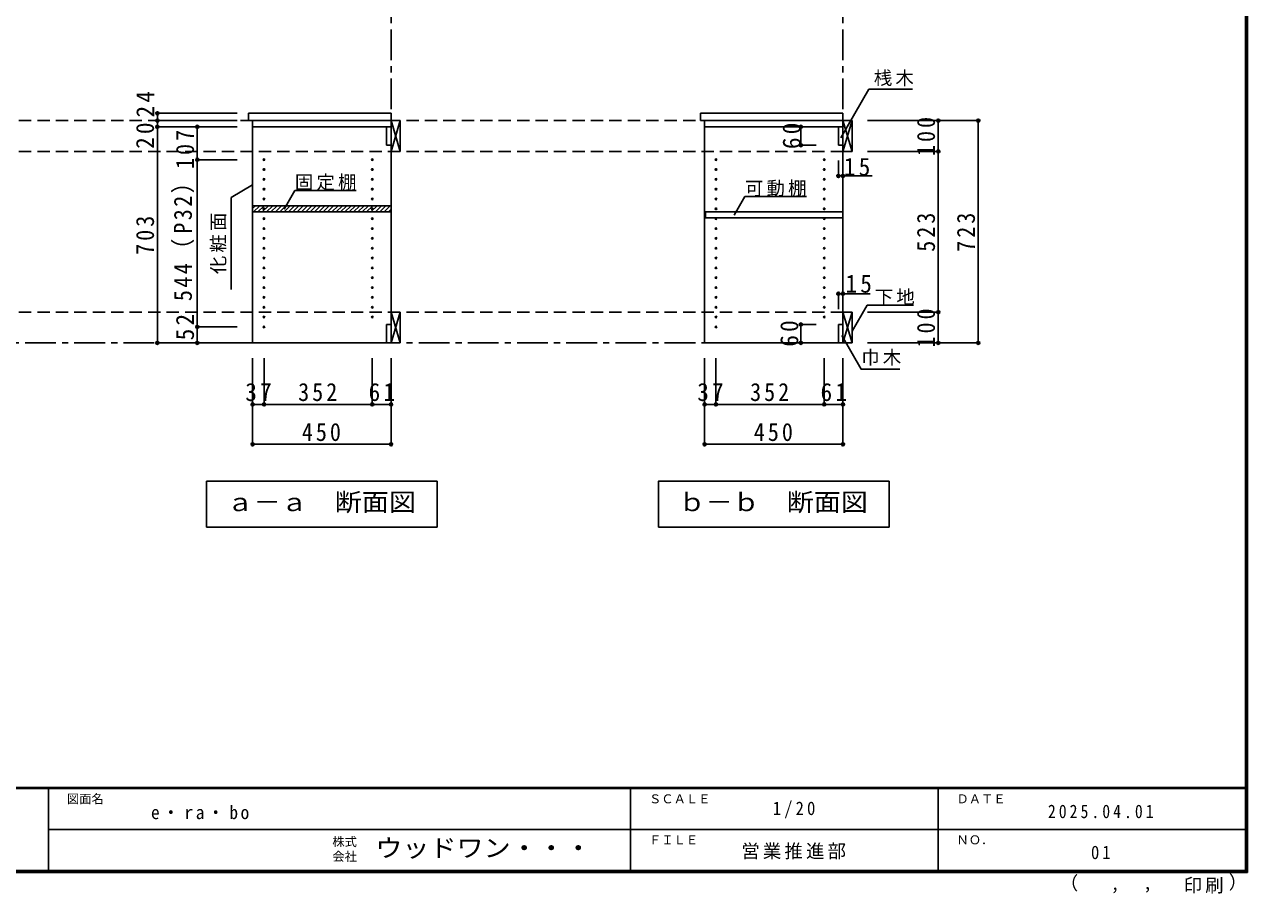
# Model space of a CAD drawing. Units: millimetres at full size, sheet at 1:20; some dimension numbers follow another scale. Extents: x -3922 to 3878, y -2932 to 2722.
# Drawn here: x -100 to 3878, y -2932 to -105 of the extents above; entities that cross this region are included whole.
import ezdxf
from ezdxf.enums import TextEntityAlignment as Align

# ---------------------------------------------------------------- set-up
doc = ezdxf.new("R2010")
doc.units = ezdxf.units.MM
doc.header["$LTSCALE"] = 20
doc.header["$PDMODE"] = 32
doc.header["$PDSIZE"] = 10
doc.linetypes.add('CHAIN1', pattern=[8, 5, -1, 1, -1])
doc.linetypes.add('DASHED2', pattern=[3, 2, -1])
for name, color, linetype in [('0-3_固定棚', 3, 'Continuous'), ('0-A_文字', 7, 'Continuous'), ('0-B_寸法', 4, 'Continuous'), ('F-1_枠', 6, 'Continuous'), ('F-A_文字', 7, 'Continuous')]:
    doc.layers.add(name, color=color, linetype=linetype)
doc.styles.add('ＭＳ ゴシック', font='')
doc.styles.get('ＭＳ ゴシック').set_extended_font_data('MS Gothic')

msp = doc.modelspace()

# ---------------------------------------------------------------- linework, layer by layer
at = {"layer": '0-3_固定棚', "color": 2}
msp.add_lwpolyline([(2562.13, -714.45), (2562.13, -734.45), (2115.13, -734.45), (2115.13, -714.45)], close=True, dxfattribs=at)
at = {"layer": '0-A_文字', "linetype": 'CHAIN1'}
for p, q in [((1092.13, 1159.05), (1092.13, -1140.95)), ((2562.13, 1159.05), (2562.13, -1140.95)), ((2562.13, -1140.95), (-2537.87, -1140.95))]:
    msp.add_line(p, q, dxfattribs=at)
at = {"layer": '0-A_文字'}
for p, q in [((744.31, -706.01), (779.33, -645.36)), ((979.33, -645.36), (779.33, -645.36)), ((2208.26, -725.51), (2243.28, -664.86)), ((2443.28, -664.86), (2243.28, -664.86)), ((1242.13, -1590.95), (1242.13, -1740.95)), ((2712.13, -1590.95), (2712.13, -1740.95)), ((492.13, -1740.95), (1242.13, -1740.95)), ((1962.13, -1740.95), (2712.13, -1740.95))]:
    msp.add_line(p, q, dxfattribs=at)
for points in [[(1242.13, -1590.95), (492.13, -1590.95), (492.13, -1740.95)], [(2712.13, -1590.95), (1962.13, -1590.95), (1962.13, -1740.95)]]:
    msp.add_lwpolyline(points, dxfattribs=at)
at = {"layer": '0-B_寸法'}
for p, q in [((332.13, -417.95), (332.13, -393.95)), ((332.13, -393.95), (592.13, -393.95)), ((332.13, -437.95), (332.13, -417.95)), ((332.13, -417.95), (592.13, -417.95)), ((332.13, -417.95), (592.13, -417.95)), ((2872.13, -417.95), (2642.13, -417.95)), ((2872.13, -517.95), (2872.13, -417.95)), ((3002.13, -417.95), (2872.13, -417.95)), ((3002.13, -417.95), (3002.13, -1140.95)), ((332.13, -1140.95), (332.13, -437.95)), ((332.13, -437.95), (592.13, -437.95)), ((462.13, -437.95), (592.13, -437.95)), ((462.13, -437.95), (462.13, -544.95)), ((2425.13, -437.95), (2425.13, -497.95)), ((2425.13, -437.95), (2475.13, -437.95)), ((2425.13, -497.95), (2475.13, -497.95)), ((462.13, -544.95), (592.13, -544.95)), ((462.13, -544.95), (462.13, -1088.95)), ((2547.13, -597.95), (2547.13, -547.95)), ((2562.13, -597.95), (2562.13, -547.95)), ((2872.13, -517.95), (2642.13, -517.95)), ((2872.13, -1040.95), (2872.13, -517.95)), ((2547.13, -597.95), (2656.58, -597.95)), ((642.13, -703.9), (651.08, -694.95)), ((645.22, -714.95), (665.22, -694.95)), ((659.37, -714.95), (679.37, -694.95)), ((673.51, -714.95), (693.51, -694.95)), ((687.65, -714.95), (707.65, -694.95)), ((701.79, -714.95), (721.79, -694.95)), ((715.94, -714.95), (735.94, -694.95)), ((730.08, -714.95), (750.08, -694.95)), ((744.22, -714.95), (764.22, -694.95)), ((758.36, -714.95), (778.36, -694.95)), ((772.5, -714.95), (792.5, -694.95)), ((786.65, -714.95), (806.65, -694.95)), ((800.79, -714.95), (820.79, -694.95)), ((814.93, -714.95), (834.93, -694.95)), ((829.07, -714.95), (849.07, -694.95)), ((843.21, -714.95), (863.21, -694.95)), ((857.36, -714.95), (877.36, -694.95)), ((871.5, -714.95), (891.5, -694.95)), ((885.64, -714.95), (905.64, -694.95)), ((899.78, -714.95), (919.78, -694.95)), ((913.93, -714.95), (933.93, -694.95)), ((928.07, -714.95), (948.07, -694.95)), ((942.21, -714.95), (962.21, -694.95)), ((956.35, -714.95), (976.35, -694.95)), ((970.49, -714.95), (990.49, -694.95)), ((984.64, -714.95), (1004.64, -694.95)), ((998.78, -714.95), (1018.78, -694.95)), ((1012.92, -714.95), (1032.92, -694.95)), ((1027.06, -714.95), (1047.06, -694.95)), ((1041.2, -714.95), (1061.2, -694.95)), ((1055.35, -714.95), (1075.35, -694.95)), ((1069.49, -714.95), (1089.49, -694.95)), ((1083.63, -714.95), (1092.13, -706.45)), ((2547.13, -980.95), (2547.13, -1030.95)), ((2547.13, -980.95), (2650.59, -980.95)), ((2562.13, -980.95), (2562.13, -1030.95)), ((2872.13, -1040.95), (2642.13, -1040.95)), ((2872.13, -1140.95), (2872.13, -1040.95)), ((462.13, -1088.95), (592.13, -1088.95)), ((462.13, -1088.95), (462.13, -1140.95)), ((2425.13, -1080.95), (2425.13, -1140.95)), ((2425.13, -1080.95), (2475.13, -1080.95)), ((332.13, -1140.95), (592.13, -1140.95)), ((462.13, -1140.95), (592.13, -1140.95)), ((2425.13, -1140.95), (2475.13, -1140.95)), ((2872.13, -1140.95), (2642.13, -1140.95)), ((3002.13, -1140.95), (2872.13, -1140.95)), ((642.13, -1340.95), (642.13, -1190.95)), ((679.13, -1340.95), (679.13, -1190.95)), ((1031.13, -1340.95), (1031.13, -1190.95)), ((1092.13, -1340.95), (1092.13, -1190.95)), ((2112.13, -1340.95), (2112.13, -1190.95)), ((2149.13, -1340.95), (2149.13, -1190.95)), ((2501.13, -1340.95), (2501.13, -1190.95)), ((2562.13, -1340.95), (2562.13, -1190.95)), ((642.13, -1340.95), (679.13, -1340.95)), ((642.13, -1470.95), (642.13, -1340.95)), ((679.13, -1340.95), (1031.13, -1340.95)), ((1031.13, -1340.95), (1092.13, -1340.95)), ((1092.13, -1470.95), (1092.13, -1340.95)), ((2112.13, -1340.95), (2149.13, -1340.95)), ((2112.13, -1470.95), (2112.13, -1340.95)), ((2149.13, -1340.95), (2501.13, -1340.95)), ((2501.13, -1340.95), (2562.13, -1340.95)), ((2562.13, -1470.95), (2562.13, -1340.95)), ((642.13, -1470.95), (1092.13, -1470.95)), ((2112.13, -1470.95), (2562.13, -1470.95))]:
    msp.add_line(p, q, dxfattribs=at)
at = {"layer": '0-B_寸法', "color": 2}
for p, q in [((629.13, -393.95), (629.13, -417.95)), ((629.13, -393.95), (1092.13, -393.95)), ((1092.13, -393.95), (1092.13, -417.95)), ((2099.13, -393.95), (2099.13, -417.95)), ((2099.13, -393.95), (2562.13, -393.95)), ((2562.13, -393.95), (2562.13, -417.95)), ((629.13, -417.95), (1092.13, -417.95)), ((642.13, -437.95), (642.13, -417.95)), ((2099.13, -417.95), (2562.13, -417.95)), ((2112.13, -437.95), (2112.13, -417.95)), ((1092.13, -437.95), (642.13, -437.95)), ((1077.13, -497.95), (1077.13, -437.95)), ((1092.13, -437.95), (1092.13, -478.95)), ((2562.13, -437.95), (2112.13, -437.95)), ((2547.13, -497.95), (2547.13, -437.95)), ((2562.13, -437.95), (2562.13, -478.95)), ((642.13, -694.95), (642.13, -714.95)), ((642.13, -694.95), (1092.13, -694.95)), ((642.13, -714.95), (1092.13, -714.95)), ((1092.13, -694.95), (1092.13, -714.95)), ((1077.13, -1080.95), (1092.13, -1080.95)), ((1092.13, -1080.95), (1092.13, -1140.95)), ((2547.13, -1080.95), (2562.13, -1080.95)), ((2562.13, -1080.95), (2562.13, -1140.95))]:
    msp.add_line(p, q, dxfattribs=at)
at = {"layer": '0-B_寸法', "color": 3}
for p, q in [((1092.13, -1140.95), (1092.13, -393.95)), ((2562.13, -1140.95), (2562.13, -393.95)), ((642.13, -417.95), (642.13, -1140.95)), ((1092.13, -417.95), (1092.13, -517.95)), ((1122.13, -417.95), (1092.13, -417.95)), ((1122.13, -517.95), (1122.13, -417.95)), ((2112.13, -417.95), (2112.13, -1140.95)), ((2562.13, -417.95), (2562.13, -517.95)), ((2592.13, -417.95), (2562.13, -417.95)), ((2592.13, -517.95), (2592.13, -417.95)), ((1092.13, -437.95), (642.13, -437.95)), ((2562.13, -437.95), (2112.13, -437.95)), ((1092.13, -517.95), (1122.13, -517.95)), ((2562.13, -517.95), (2592.13, -517.95)), ((1092.13, -1040.95), (1092.13, -1140.95)), ((1122.13, -1040.95), (1092.13, -1040.95)), ((1122.13, -1140.95), (1122.13, -1040.95)), ((2562.13, -1040.95), (2562.13, -1140.95)), ((2592.13, -1040.95), (2562.13, -1040.95)), ((2592.13, -1140.95), (2592.13, -1040.95)), ((642.13, -1140.95), (1092.13, -1140.95)), ((1092.13, -1140.95), (1122.13, -1140.95)), ((2112.13, -1140.95), (2562.13, -1140.95)), ((2562.13, -1140.95), (2592.13, -1140.95))]:
    msp.add_line(p, q, dxfattribs=at)
at = {"layer": '0-B_寸法', "linetype": 'DASHED2'}
for p, q in [((2562.13, -417.95), (-2537.87, -417.95)), ((2562.13, -517.95), (-2537.87, -517.95)), ((2562.13, -1040.95), (-2537.87, -1040.95))]:
    msp.add_line(p, q, dxfattribs=at)
at = {"layer": '0-B_寸法', "color": 7}
for p, q in [((1092.13, -517.95), (1122.13, -417.95)), ((1092.13, -417.95), (1122.13, -517.95)), ((2562.13, -517.95), (2592.13, -417.95)), ((2562.13, -417.95), (2592.13, -517.95)), ((642.13, -627.02), (572.13, -667.43)), ((572.13, -967.43), (572.13, -667.43)), ((2592.13, -1102.64), (2640.9, -1018.17)), ((2640.9, -1018.17), (2791.43, -1018.17)), ((1092.13, -1140.95), (1122.13, -1040.95)), ((1092.13, -1040.95), (1122.13, -1140.95)), ((2562.13, -1140.95), (2592.13, -1040.95)), ((2562.13, -1040.95), (2592.13, -1140.95))]:
    msp.add_line(p, q, dxfattribs=at)
for points in [[(2555.46, -473.42), (2646.34, -316.01), (2788.57, -316.01)], [(2558.33, -1117.22), (2621.57, -1226.77), (2747.6, -1226.77)]]:
    msp.add_lwpolyline(points, dxfattribs=at)
at = {"layer": '0-B_寸法', "color": 2}
for points in [[(1092.13, -417.95), (1092.13, -437.95), (1077.13, -437.95)], [(2562.13, -417.95), (2562.13, -437.95), (2547.13, -437.95)], [(1092.13, -497.95), (1080.64, -497.95), (1077.13, -497.95)], [(2562.13, -497.95), (2550.64, -497.95), (2547.13, -497.95)], [(1092.13, -1140.95), (1077.13, -1140.95), (1077.13, -1080.95)], [(2562.13, -1140.95), (2547.13, -1140.95), (2547.13, -1080.95)]]:
    msp.add_lwpolyline(points, dxfattribs=at)
at = {"layer": '0-B_寸法'}
for centre in [(679.13, -544.95), (1031.13, -544.95), (2149.13, -544.95), (2501.13, -544.95), (679.13, -576.95), (1031.13, -576.95), (2149.13, -576.95), (2501.13, -576.95), (679.13, -608.95), (1031.13, -608.95), (2149.13, -608.95), (2501.13, -608.95), (679.13, -640.95), (679.13, -672.95), (1031.13, -640.95), (1031.13, -672.95), (2149.13, -640.95), (2149.13, -672.95), (2501.13, -640.95), (2501.13, -672.95), (679.13, -704.95), (1031.13, -704.95), (2149.13, -704.95), (2501.13, -704.95), (679.13, -736.95), (1031.13, -736.95), (2149.13, -736.95), (2501.13, -736.95), (679.13, -768.95), (1031.13, -768.95), (2149.13, -768.95), (2501.13, -768.95), (679.13, -800.95), (679.13, -832.95), (1031.13, -800.95), (1031.13, -832.95), (2149.13, -800.95), (2149.13, -832.95), (2501.13, -800.95), (2501.13, -832.95), (679.13, -864.95), (1031.13, -864.95), (2149.13, -864.95), (2501.13, -864.95), (679.13, -896.95), (1031.13, -896.95), (2149.13, -896.95), (2501.13, -896.95), (679.13, -928.95), (1031.13, -928.95), (2149.13, -928.95), (2501.13, -928.95), (679.13, -960.95), (679.13, -992.95), (1031.13, -960.95), (1031.13, -992.95), (2149.13, -960.95), (2149.13, -992.95), (2501.13, -960.95), (2501.13, -992.95), (679.13, -1024.95), (1031.13, -1024.95), (2149.13, -1024.95), (2501.13, -1024.95), (679.13, -1056.95), (1031.13, -1056.95), (2149.13, -1056.95), (2501.13, -1056.95), (679.13, -1088.95), (2149.13, -1088.95)]:
    msp.add_circle(centre, 2.5, dxfattribs=at)
at = {"layer": '0-B_寸法', "color": 7}
for p in [(332.13, -393.95), (332.13, -417.95), (332.13, -437.95), (462.13, -437.95), (2425.13, -437.95), (2872.13, -417.95), (3002.13, -417.95), (2425.13, -497.95), (2872.13, -517.95), (462.13, -544.95), (2547.13, -597.95), (2562.13, -597.95), (2547.13, -980.95), (2562.13, -980.95), (2872.13, -1040.95), (462.13, -1088.95), (2425.13, -1080.95), (332.13, -1140.95), (462.13, -1140.95), (2425.13, -1140.95), (2872.13, -1140.95), (3002.13, -1140.95), (642.13, -1340.95), (679.13, -1340.95), (1031.13, -1340.95), (1092.13, -1340.95), (2112.13, -1340.95), (2149.13, -1340.95), (2501.13, -1340.95), (2562.13, -1340.95), (642.13, -1470.95), (1092.13, -1470.95), (2112.13, -1470.95), (2562.13, -1470.95)]:
    msp.add_point(p, dxfattribs=at)
at = {"layer": 'F-1_枠'}
for p, q in [((3871.3, 2722.29), (3871.3, -2864.37)), ((3874.63, 2722.29), (3874.63, -2864.37)), ((3877.97, 2722.29), (3877.97, -2864.37)), ((3877.97, -2587.71), (-3922.03, -2587.71)), ((3877.97, -2591.04), (-3922.03, -2591.04)), ((-22.03, -2591.04), (-22.03, -2857.71)), ((1871.3, -2591.04), (1871.3, -2857.71)), ((2871.3, -2591.04), (2871.3, -2857.71)), ((-22.03, -2724.37), (3871.3, -2724.38)), ((3877.97, -2857.71), (-3922.03, -2857.71)), ((3877.97, -2861.04), (-3922.03, -2861.04)), ((3877.97, -2864.37), (-3922.03, -2864.37))]:
    msp.add_line(p, q, dxfattribs=at)

# ---------------------------------------------------------------- texts
at = {"layer": '0-A_文字', "style": 'ＭＳ ゴシック', "width": 1.1}
for s, p in [('ａ－ａ\u3000断面図', (557.13, -1705.95)), ('ｂ－ｂ\u3000断面図', (2027.13, -1705.95))]:
    msp.add_text(s, height=58.65, dxfattribs=at).set_placement(p, align=Align.BOTTOM_LEFT)
at = {"layer": '0-A_文字', "char_height": 43.99, "attachment_point": 7, "style": 'ＭＳ ゴシック'}
for s, insert in [('\\T1.17;固定棚', (779.33, -645.36)), ('\\T1.17;可動棚', (2243.28, -664.86))]:
    msp.add_mtext(s, dxfattribs=dict(at, insert=insert))
at = {"layer": '0-B_寸法', "color": 7, "attachment_point": 7, "style": 'ＭＳ ゴシック'}
for s, insert, char_height in [('\\T1.17;桟木', (2662.54, -305.8), 43.99), ('\\T1.27;\\W0.95;15', (2565.03, -597.95), 58.65), ('\\T1.27;\\W0.95;15', (2570.05, -978.48), 58.65), ('\\T1.17;下地', (2665.41, -1018.17), 43.99), ('\\T1.17;巾木', (2621.57, -1214.82), 43.99), ('\\T1.27;\\W0.95;37', (618.13, -1330.95), 58.65), ('\\T1.27;\\W0.9;352', (790.13, -1330.95), 58.65), ('\\T1.27;\\W0.95;61', (1019.13, -1330.95), 58.65), ('\\T1.27;\\W0.95;37', (2088.13, -1330.95), 58.65), ('\\T1.27;\\W0.9;352', (2260.13, -1330.95), 58.65), ('\\T1.27;\\W0.95;61', (2489.13, -1330.95), 58.65), ('\\T1.27;\\W0.9;450', (802.13, -1460.95), 58.65), ('\\T1.27;\\W0.9;450', (2272.13, -1460.95), 58.65)]:
    msp.add_mtext(s, dxfattribs=dict(at, insert=insert, char_height=char_height))
at = {"layer": '0-B_寸法', "color": 7, "attachment_point": 7, "rotation": 90, "style": 'ＭＳ ゴシック'}
for s, insert, char_height in [('\\T1.27;\\W0.95;24', (322.13, -407.75), 58.65), ('\\T1.27;\\W0.95;20', (322.13, -509.85), 58.65), ('\\T1.27;\\W0.95;60', (2425.13, -510.45), 58.65), ('\\T1.27;\\W0.9;100', (2862.13, -532.95), 58.65), ('\\T1.27;\\W0.9;107', (452.13, -575.27), 58.65), ('\\T1.22;\\W0.9;544（P32）', (452.13, -1005.09), 58.65), ('\\T1.27;\\W0.9;703', (322.13, -854.45), 58.65), ('\\T1.17;化粧面', (557.13, -917.43), 43.99), ('\\T1.27;\\W0.9;523', (2862.13, -844.45), 58.65), ('\\T1.27;\\W0.9;723', (2992.13, -844.45), 58.65), ('\\T1.27;\\W0.9;100', (2862.13, -1155.95), 58.65), ('\\T1.27;\\W0.95;52', (452.13, -1132.68), 58.65), ('\\T1.27;\\W0.95;60', (2417.52, -1153.45), 58.65)]:
    msp.add_mtext(s, dxfattribs=dict(at, insert=insert, char_height=char_height))
at = {"layer": 'F-A_文字', "style": 'ＭＳ ゴシック'}
for s, height, p in [('図面名', 29.33, (37.97, -2647.71)), ('ＳＣＡＬＥ', 29.33, (1931.3, -2647.71)), ('ＤＡＴＥ', 29.33, (2931.3, -2647.71)), ('株式', 29.33, (901.3, -2787.04)), ('ＦＩＬＥ', 29.33, (1931.3, -2781.04)), ('ＮＯ．', 29.33, (2931.3, -2781.04)), ('会社', 29.33, (901.3, -2835.04)), ('（', 43.99, (3267.32, -2933.25)), ('）', 43.99, (3816.9, -2930.46)), (',', 43.99, (3432.15, -2933.25)), (',', 43.99, (3538.1, -2931.39))]:
    msp.add_text(s, height=height, dxfattribs=at).set_placement(p, align=Align.BOTTOM_LEFT)
at = {"layer": 'F-A_文字', "style": 'ＭＳ ゴシック', "width": 1.1}
msp.add_text('ウッドワン・・・', height=58.65, dxfattribs=at).set_placement((1041.3, -2831.04), align=Align.BOTTOM_LEFT)
at = {"layer": 'F-A_文字', "char_height": 43.99, "attachment_point": 7, "style": 'ＭＳ ゴシック'}
for s, insert in [('\\T1.28;\\W0.95;e・ra・bo', (311.3, -2691.04)), ('\\T1.38;\\W0.9;1/20', (2333.8, -2687.71)), ('\\T1.39;\\W0.85;2025.04.01', (3228.8, -2687.71)), ('\\T1.17;営業推進部', (2231.3, -2821.04)), ('\\T1.36;\\W0.9;01', (3368.8, -2821.04)), ('\\T1.17;印刷', (3670.07, -2932.32))]:
    msp.add_mtext(s, dxfattribs=dict(at, insert=insert))

doc.saveas('drawing.dxf')
